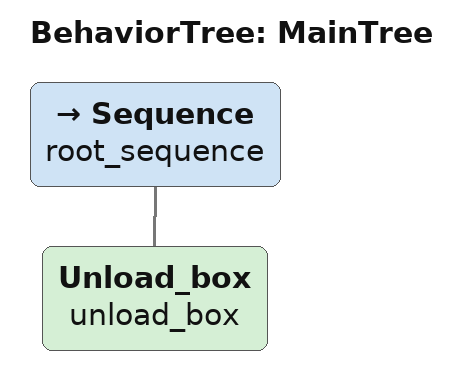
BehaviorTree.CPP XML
<root BTCPP_format="4" main_tree_to_execute = "MainTree" >
    <BehaviorTree ID="MainTree">
        <Sequence name="root_sequence">
            <Unload_box name="unload_box"/>
        </Sequence>
    </BehaviorTree>
</root>
